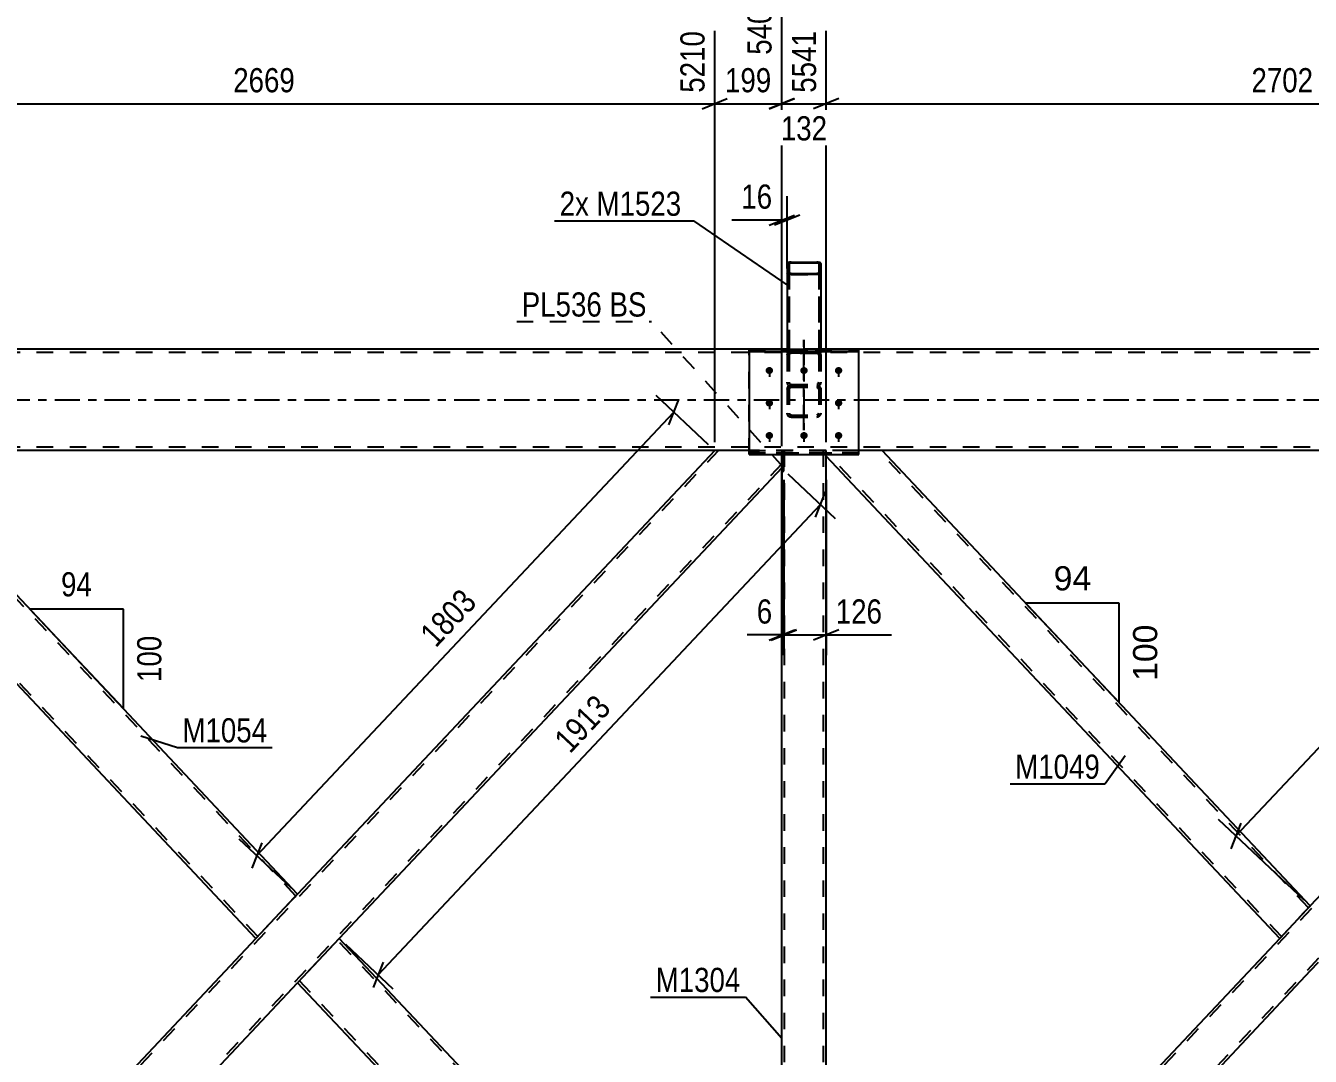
# Model space of a CAD drawing. Header units: millimetres. Extents: x -91 to 750, y -441 to 153.
# Drawn here: x 126.8 to 279, y -77.8 to 44.3 of the extents above; entities that cross this region are included whole.
import ezdxf

# ---------------------------------------------------------------- set-up
doc = ezdxf.new("R2010")
doc.units = ezdxf.units.MM
doc.linetypes.add('DXK_LINE_DOT2', pattern=[3.9198, 1.9599, -1.9599])
doc.linetypes.add('DXK_LINE_DOT3', pattern=[5.9187, 2.979, -0.9799, 0.9799, -0.9799])
doc.styles.add('Arial', font='ARIAL.TTF', dxfattribs={"height": 0.2})
doc.styles.add('Arial Narrow', font='ARIALN.TTF', dxfattribs={"height": 0.2})

# ---------------------------------------------------------------- blocks, each defined once
blk = doc.blocks.new('Part-761553909-5005 - 4989')
at = {"color": 7, "linetype": 'DXK_LINE_DOT2'}
for p, q in [((216.36, -8.46), (216.36, -6)), ((216.6, -6), (216.36, -6)), ((216.36, -6), (216.6, -6)), ((216.6, -8.46), (216.6, -6)), ((216.36, -8.46), (216.6, -8.46)), ((216.6, -8.46), (216.36, -8.46)), ((216.36, -8.46), (216.36, -8.46)), ((216.6, -8.46), (216.6, -8.46))]:
    blk.add_line(p, q, dxfattribs=at)
blk = doc.blocks.new('Part-761553909-5010 - 4989')
at = {"color": 7, "linetype": 'DXK_LINE_DOT2'}
for p, q in [((216.6, -6), (216.36, -6)), ((216.36, -6), (216.36, -6.48)), ((216.36, -6), (216.6, -6)), ((216.6, -6.48), (216.6, -6)), ((216.36, -8.46), (216.6, -8.46)), ((216.36, -8.46), (216.36, -8.46)), ((216.6, -8.46), (216.6, -8.46))]:
    blk.add_line(p, q, dxfattribs=at)
at = {"color": 2, "linetype": 'Continuous'}
for p, q in [((216.36, -8.46), (216.36, -6.48)), ((216.6, -8.46), (216.6, -6.48)), ((216.6, -8.46), (216.36, -8.46)), ((216.36, -8.46), (216.36, -8.46)), ((216.6, -8.46), (216.6, -8.46))]:
    blk.add_line(p, q, dxfattribs=at)
blk = doc.blocks.new('Part-761553909-5140 - 4989')
at = {"color": 7, "linetype": 'DXK_LINE_DOT3'}
blk.add_line((219, -3.58), (219, 7.12), dxfattribs=at)
at = {"color": 7, "linetype": 'DXK_LINE_DOT2'}
for p, q in [((217.04, 5.51), (217, 5.31)), ((217, 5.31), (217, -1.59)), ((217.04, 5.51), (217.04, 5.51)), ((217.24, 5.31), (217.26, 5.41)), ((217.24, 5.31), (217.24, -1.59)), ((217.26, 5.41), (217.31, 5.5)), ((217.48, 5.83), (217.3, 5.79)), ((217.31, 5.5), (217.39, 5.55)), ((217.39, 5.55), (217.48, 5.57)), ((217.48, 5.83), (220.52, 5.83)), ((217.48, 5.57), (220.52, 5.57)), ((220.7, 5.79), (220.52, 5.83)), ((220.52, 5.57), (220.61, 5.55)), ((220.61, 5.55), (220.69, 5.5)), ((220.69, 5.5), (220.74, 5.41)), ((220.74, 5.41), (220.76, 5.31)), ((220.76, 5.31), (220.76, -1.59)), ((221, 5.31), (220.96, 5.51)), ((220.96, 5.51), (220.96, 5.51)), ((221, 5.31), (221, -1.59)), ((217, 2.08), (217.04, 1.88)), ((217.04, 1.44), (217.14, 1.59)), ((217.14, 1.59), (217.3, 1.69)), ((217.26, 1.98), (217.24, 2.08)), ((217.31, 1.9), (217.26, 1.98)), ((217.3, 1.69), (217.48, 1.72)), ((217.3, 1.61), (217.48, 1.57)), ((217.39, 1.84), (217.31, 1.9)), ((217.48, 1.82), (217.39, 1.84)), ((217.48, 1.82), (220.52, 1.82)), ((217.48, 1.72), (220.52, 1.72)), ((217.48, 1.57), (220.52, 1.57)), ((220.61, 1.84), (220.52, 1.82)), ((220.52, 1.72), (220.7, 1.69)), ((220.52, 1.57), (220.7, 1.61)), ((220.69, 1.9), (220.61, 1.84)), ((220.74, 1.98), (220.69, 1.9)), ((220.7, 1.69), (220.86, 1.59)), ((220.76, 2.08), (220.74, 1.98)), ((220.86, 1.59), (220.96, 1.44)), ((220.96, 1.88), (221, 2.08)), ((217, 1.27), (217.04, 1.44)), ((217.26, 1.36), (217.24, 1.27)), ((217.31, 1.43), (217.26, 1.36)), ((217.39, 1.48), (217.31, 1.43)), ((217.48, 1.5), (217.39, 1.48)), ((217.48, 1.5), (220.52, 1.5)), ((220.61, 1.48), (220.52, 1.5)), ((220.69, 1.43), (220.61, 1.48)), ((220.74, 1.36), (220.69, 1.43)), ((220.76, 1.27), (220.74, 1.36)), ((220.96, 1.44), (221, 1.27)), ((217.04, -1.76), (217, -1.59)), ((217.14, -1.91), (217.04, -1.76)), ((217.3, -2), (217.14, -1.91)), ((217.24, -1.59), (217.26, -1.67)), ((217.26, -1.67), (217.31, -1.75)), ((217.48, -2.04), (217.3, -2)), ((217.31, -1.75), (217.39, -1.79)), ((217.39, -1.79), (217.48, -1.81)), ((217.48, -1.81), (220.52, -1.81)), ((217.48, -2.04), (220.52, -2.04)), ((220.52, -1.81), (220.61, -1.79)), ((220.7, -2), (220.52, -2.04)), ((220.61, -1.79), (220.69, -1.75)), ((220.69, -1.75), (220.74, -1.67)), ((220.86, -1.91), (220.7, -2)), ((220.74, -1.67), (220.76, -1.59)), ((220.96, -1.76), (220.86, -1.91)), ((221, -1.59), (220.96, -1.76))]:
    blk.add_line(p, q, dxfattribs=at)
for centre, start, end in [((217.5, 5.33), 114.32, 159.2417), ((220.5, 5.33), 20.7583, 65.68), ((217.5, 2.06), 200.7583, 245.68), ((220.5, 2.06), 294.32, 339.2417)]:
    blk.add_arc(centre, 0.496, start, end, dxfattribs=at)
blk = doc.blocks.new('Part-761553909-5186 - 4989')
at = {"color": 7, "linetype": 'DXK_LINE_DOT2'}
for p, q in [((330.17, -6), (221.64, -121.41)), ((336.36, -6), (329.73, -6)), ((336.36, -6.19), (227.83, -121.6)), ((279, -59.95), (275.38, -63.8)), ((282.62, -63.8), (279, -67.65)), ((228.27, -121.6), (221.64, -121.6))]:
    blk.add_line(p, q, dxfattribs=at)
at = {"color": 2, "linetype": 'Continuous'}
for p, q in [((329.73, -6), (279, -59.95)), ((336.36, -6.66), (336.36, -6)), ((336.36, -6.66), (282.62, -63.8)), ((275.38, -63.8), (221.64, -120.94)), ((279, -67.65), (228.27, -121.6)), ((221.64, -121.6), (221.64, -120.94))]:
    blk.add_line(p, q, dxfattribs=at)
blk = doc.blocks.new('Part-761553909-5291 - 4989')
at = {"color": 2, "linetype": 'Continuous'}
for p, q in [((163.94, -63.8), (159, -69.05)), ((216.36, -119.54), (163.94, -63.8)), ((208.42, -121.6), (159, -69.05)), ((216.36, -121.6), (208.48, -121.6))]:
    blk.add_line(p, q, dxfattribs=at)
at = {"color": 7, "linetype": 'DXK_LINE_DOT2'}
for p, q in [((216.36, -120), (163.72, -64.03)), ((159.22, -68.82), (159.24, -68.8)), ((208.86, -121.6), (159.22, -68.82)), ((216.36, -121.6), (216.36, -119.54)), ((216.36, -119.54), (216.36, -119.54)), ((208.48, -121.6), (208.42, -121.6)), ((216.36, -121.6), (216.36, -121.6)), ((216.36, -121.6), (216.36, -121.6)), ((216.36, -121.6), (216.36, -121.6))]:
    blk.add_line(p, q, dxfattribs=at)
blk = doc.blocks.new('Part-761553909-5191 - 4989')
at = {"color": 7, "linetype": 'DXK_LINE_DOT2'}
for p, q in [((228.27, -6), (221.64, -6)), ((221.64, -6.48), (221.64, -6)), ((278.78, -60.18), (227.83, -6)), ((275.6, -63.57), (221.64, -6.19)), ((278.97, -59.98), (278.56, -60.41)), ((275.6, -63.57), (275.61, -63.55))]:
    blk.add_line(p, q, dxfattribs=at)
at = {"color": 2, "linetype": 'Continuous'}
for p, q in [((279, -59.95), (228.27, -6)), ((221.64, -6.66), (221.64, -6.48)), ((275.38, -63.8), (221.64, -6.66)), ((278.56, -60.41), (275.38, -63.8)), ((279, -59.95), (278.56, -60.41))]:
    blk.add_line(p, q, dxfattribs=at)
blk = doc.blocks.new('Part-761553909-5176 - 4989')
at = {"color": 2, "linetype": 'Continuous'}
for p, q in [((101.64, -6), (109.52, -6)), ((159, -58.55), (109.59, -6)), ((154.06, -63.8), (101.64, -8.06)), ((158.56, -59.01), (154.06, -63.8)), ((158.56, -59.01), (158.87, -58.68)), ((159, -58.55), (158.87, -58.68))]:
    blk.add_line(p, q, dxfattribs=at)
at = {"color": 7, "linetype": 'DXK_LINE_DOT2'}
for p, q in [((101.64, -6), (101.64, -6)), ((101.64, -8.06), (101.64, -6)), ((101.64, -6), (101.64, -6)), ((101.64, -6), (101.64, -6)), ((101.64, -6), (101.64, -6)), ((109.59, -6), (108.71, -6)), ((158.78, -58.78), (109.15, -6)), ((154.28, -63.57), (101.64, -7.59)), ((101.64, -8.06), (101.64, -8.06)), ((101.64, -8.06), (101.64, -8.06)), ((158.73, -58.83), (158.56, -59.01)), ((158.87, -58.68), (158.78, -58.78)), ((154.28, -63.57), (154.3, -63.55))]:
    blk.add_line(p, q, dxfattribs=at)
blk = doc.blocks.new('Part-761553909-5098 - 4989')
at = {"color": 7, "linetype": 'DXK_LINE_DOT2'}
for p, q in [((212.5, -6.48), (212.5, 5.95)), ((212.5, 5.95), (225.5, 5.95)), ((212.5, 5.73), (225.5, 5.73)), ((225.5, -6.48), (225.5, 5.95)), ((225.5, -6.27), (212.5, -6.27)), ((225.5, -6.48), (212.5, -6.48))]:
    blk.add_line(p, q, dxfattribs=at)
blk = doc.blocks.new('Part-761553909-5101 - 4989')
at = {"color": 2, "linetype": 'Continuous'}
for p, q in [((225.5, 5.95), (212.5, 5.95)), ((212.5, 5.95), (212.5, -6.48)), ((212.5, 5.73), (225.5, 5.73)), ((225.5, -6.48), (225.5, 5.95)), ((212.5, -6.48), (225.5, -6.48))]:
    blk.add_line(p, q, dxfattribs=at)
at = {"color": 7, "linetype": 'DXK_LINE_DOT2'}
blk.add_line((212.5, -6.27), (225.5, -6.27), dxfattribs=at)
blk = doc.blocks.new('Part-761553909-5181 - 4989')
at = {"color": 7, "linetype": 'DXK_LINE_DOT2'}
for p, q in [((208.86, -6), (101.64, -120)), ((208.48, -6), (208.42, -6)), ((212.5, -6), (216.36, -6)), ((216.36, -6), (216.36, -8.06)), ((216.36, -7.59), (109.15, -121.6)), ((159, -58.55), (154.06, -63.8)), ((163.94, -63.8), (159, -69.05)), ((101.64, -121.6), (101.64, -119.54)), ((109.04, -121.6), (108.71, -121.6)), ((109.33, -121.6), (109.15, -121.6)), ((109.59, -121.6), (109.52, -121.6))]:
    blk.add_line(p, q, dxfattribs=at)
at = {"color": 2, "linetype": 'Continuous'}
for p, q in [((208.42, -6), (159, -58.55)), ((212.5, -6), (208.48, -6)), ((216.36, -8.06), (163.94, -63.8)), ((154.06, -63.8), (101.64, -119.54)), ((109.59, -121.6), (159, -69.05)), ((108.71, -121.6), (101.64, -121.6)), ((109.33, -121.6), (108.71, -121.6)), ((109.52, -121.6), (109.33, -121.6)), ((109.52, -121.6), (109.52, -121.6))]:
    blk.add_line(p, q, dxfattribs=at)
blk = doc.blocks.new('Part-761553909-5261 - 4989')
at = {"color": 7, "linetype": 'DXK_LINE_DOT2'}
for p, q in [((221.64, -6), (216.36, -6)), ((216.36, -8.46), (216.36, -6)), ((216.68, -121.6), (216.68, -6)), ((221.32, -121.6), (221.32, -6)), ((221.64, -6.66), (221.64, -6)), ((216.36, -121.6), (216.36, -119.14)), ((221.64, -121.6), (216.36, -121.6)), ((221.64, -121.6), (221.64, -120.94))]:
    blk.add_line(p, q, dxfattribs=at)
at = {"color": 2, "linetype": 'Continuous'}
for p, q in [((221.64, -120.94), (221.64, -6.66)), ((216.36, -119.14), (216.36, -8.46))]:
    blk.add_line(p, q, dxfattribs=at)
blk = doc.blocks.new('Part-761553909-5277 - 4989')
at = {"color": 7, "linetype": 'DXK_LINE_DOT3'}
blk.add_line((219, 7.12), (219, -3.58), dxfattribs=at)
at = {"color": 7, "linetype": 'DXK_LINE_DOT2'}
for p, q in [((217, 5.32), (217.04, 5.51)), ((217, 5.32), (217, -1.59)), ((217.26, 5.41), (217.24, 5.32)), ((217.24, 5.32), (217.24, -1.59)), ((217.31, 5.5), (217.26, 5.41)), ((217.3, 5.79), (217.48, 5.83)), ((217.39, 5.55), (217.31, 5.5)), ((217.48, 5.57), (217.39, 5.55)), ((217.48, 5.83), (220.52, 5.83)), ((217.48, 5.57), (220.52, 5.57)), ((220.52, 5.83), (220.7, 5.79)), ((220.61, 5.55), (220.52, 5.57)), ((220.69, 5.5), (220.61, 5.55)), ((220.74, 5.41), (220.69, 5.5)), ((220.76, 5.32), (220.74, 5.41)), ((220.76, 5.32), (220.76, -1.59)), ((220.96, 5.51), (221, 5.32)), ((221, 5.32), (221, -1.59)), ((217.04, 1.88), (217, 2.08)), ((217.14, 1.59), (217.04, 1.44)), ((217.3, 1.69), (217.14, 1.59)), ((217.24, 2.08), (217.26, 1.98)), ((217.26, 1.98), (217.31, 1.9)), ((217.48, 1.72), (217.3, 1.69)), ((217.48, 1.57), (217.3, 1.61)), ((217.31, 1.9), (217.39, 1.84)), ((217.39, 1.84), (217.48, 1.82)), ((217.48, 1.82), (220.52, 1.82)), ((217.48, 1.72), (220.52, 1.72)), ((217.48, 1.57), (220.52, 1.57)), ((220.52, 1.82), (220.61, 1.84)), ((220.7, 1.69), (220.52, 1.72)), ((220.7, 1.61), (220.52, 1.57)), ((220.61, 1.84), (220.69, 1.9)), ((220.69, 1.9), (220.74, 1.98)), ((220.86, 1.59), (220.7, 1.69)), ((220.74, 1.98), (220.76, 2.08)), ((220.96, 1.44), (220.86, 1.59)), ((221, 2.08), (220.96, 1.88)), ((217.04, 1.44), (217, 1.27)), ((217.24, 1.27), (217.26, 1.36)), ((217.26, 1.36), (217.31, 1.43)), ((217.31, 1.43), (217.39, 1.48)), ((217.39, 1.48), (217.48, 1.5)), ((217.48, 1.5), (220.52, 1.5)), ((220.52, 1.5), (220.61, 1.48)), ((220.61, 1.48), (220.69, 1.43)), ((220.69, 1.43), (220.74, 1.36)), ((220.74, 1.36), (220.76, 1.27)), ((221, 1.27), (220.96, 1.44)), ((217, -1.59), (217.04, -1.76)), ((217.04, -1.76), (217.14, -1.9)), ((217.14, -1.9), (217.3, -2)), ((217.26, -1.67), (217.24, -1.59)), ((217.31, -1.75), (217.26, -1.67)), ((217.3, -2), (217.48, -2.04)), ((217.39, -1.79), (217.31, -1.75)), ((217.48, -1.81), (217.39, -1.79)), ((217.48, -1.81), (220.52, -1.81)), ((217.48, -2.04), (220.52, -2.04)), ((220.61, -1.79), (220.52, -1.81)), ((220.52, -2.04), (220.7, -2)), ((220.69, -1.75), (220.61, -1.79)), ((220.74, -1.67), (220.69, -1.75)), ((220.7, -2), (220.86, -1.9)), ((220.76, -1.59), (220.74, -1.67)), ((220.86, -1.9), (220.96, -1.76)), ((220.96, -1.76), (221, -1.59))]:
    blk.add_line(p, q, dxfattribs=at)
for centre, start, end in [((217.5, 5.33), 114.32, 159.2417), ((220.5, 5.33), 20.7583, 65.68), ((217.5, 2.06), 200.7583, 245.68), ((220.5, 2.06), 294.32, 339.2417)]:
    blk.add_arc(centre, 0.496, start, end, dxfattribs=at)
blk = doc.blocks.new('Bolt-761553909-5422 - 4989')
at = {"color": 1, "linetype": 'DXK_LINE_DOT2'}
for p, q in [((214.9, 3.87), (214.9, 2.74)), ((219, 3.87), (219, 2.74)), ((223.1, 3.87), (223.1, 2.74)), ((214.9, 0.02), (214.9, -1.12)), ((223.1, 0.02), (223.1, -1.12)), ((214.9, -3.83), (214.9, -4.97)), ((219, -3.83), (219, -4.97)), ((223.1, -3.83), (223.1, -4.97))]:
    blk.add_line(p, q, dxfattribs=at)
blk = doc.blocks.new('Part-761553909-5339 - 4989')
at = {"color": 2, "linetype": 'Continuous'}
for p, q in [((217, 6), (0, 6)), ((457, 6), (221, 6)), ((208.48, -6), (109.52, -6)), ((452.5, -6), (225.5, -6))]:
    blk.add_line(p, q, dxfattribs=at)
at = {"color": 7, "linetype": 'DXK_LINE_DOT2'}
for p, q in [((718, 5.6), (0, 5.6)), ((221, 6), (217, 6)), ((718, -5.6), (0, -5.6)), ((225.5, -6), (208.48, -6))]:
    blk.add_line(p, q, dxfattribs=at)
at = {"color": 7, "linetype": 'DXK_LINE_DOT3'}
blk.add_line((0, 0), (718, 0), dxfattribs=at)
blk = doc.blocks.new('Part-761553909-5476 - 4989')
at = {"color": 2, "linetype": 'Continuous'}
for p, q in [((217.04, 16.23), (217, 16.16)), ((217, 16.16), (217, 5.95)), ((217.14, 16.28), (217.04, 16.23)), ((217.3, 16.32), (217.14, 16.28)), ((217.24, 16.16), (217.26, 16.19)), ((217.24, 16.16), (217.24, 15.05)), ((217.26, 16.19), (217.31, 16.22)), ((217.48, 16.33), (217.3, 16.32)), ((217.31, 16.22), (217.39, 16.24)), ((217.39, 16.24), (217.48, 16.25)), ((217.48, 16.33), (220.52, 16.33)), ((217.48, 16.25), (220.52, 16.25)), ((220.7, 16.32), (220.52, 16.33)), ((220.52, 16.25), (220.61, 16.24)), ((220.61, 16.24), (220.69, 16.22)), ((220.69, 16.22), (220.74, 16.19)), ((220.86, 16.28), (220.7, 16.32)), ((220.74, 16.19), (220.76, 16.16)), ((220.76, 16.16), (220.76, 15.05)), ((220.96, 16.23), (220.86, 16.28)), ((221, 16.16), (220.96, 16.23)), ((221, 16.16), (221, 5.95)), ((217, 15.05), (217.04, 14.99)), ((217.04, 14.99), (217.14, 14.93)), ((217.14, 14.93), (217.3, 14.89)), ((217.26, 15.02), (217.24, 15.05)), ((217.31, 14.99), (217.26, 15.02)), ((217.3, 14.89), (217.48, 14.88)), ((217.39, 14.97), (217.31, 14.99)), ((217.48, 14.97), (217.39, 14.97)), ((217.48, 14.97), (220.52, 14.97)), ((217.48, 14.88), (220.52, 14.88)), ((220.61, 14.97), (220.52, 14.97)), ((220.52, 14.88), (220.7, 14.89)), ((220.69, 14.99), (220.61, 14.97)), ((220.74, 15.02), (220.69, 14.99)), ((220.7, 14.89), (220.86, 14.93)), ((220.76, 15.05), (220.74, 15.02)), ((220.86, 14.93), (220.96, 14.99)), ((220.96, 14.99), (221, 15.05))]:
    blk.add_line(p, q, dxfattribs=at)
at = {"color": 7, "linetype": 'DXK_LINE_DOT2'}
for p, q in [((217.24, 15.05), (217.24, 5.69)), ((220.76, 15.05), (220.76, 5.69)), ((221, 6), (217, 6)), ((217, 5.95), (217, 5.69)), ((217, 5.83), (217.24, 5.83)), ((217.04, 5.62), (217, 5.69)), ((217.14, 5.56), (217.04, 5.62)), ((217.3, 5.53), (217.14, 5.56)), ((217.24, 5.69), (217.26, 5.65)), ((217.26, 5.65), (217.31, 5.63)), ((217.48, 5.51), (217.3, 5.53)), ((217.31, 5.63), (217.39, 5.61)), ((217.39, 5.61), (217.48, 5.6)), ((217.48, 5.6), (220.52, 5.6)), ((220.52, 5.51), (217.48, 5.51)), ((220.52, 5.6), (220.61, 5.61)), ((220.7, 5.53), (220.52, 5.51)), ((220.61, 5.61), (220.69, 5.63)), ((220.69, 5.63), (220.74, 5.65)), ((220.86, 5.56), (220.7, 5.53)), ((220.74, 5.65), (220.76, 5.69)), ((220.76, 5.83), (221, 5.83)), ((220.96, 5.62), (220.86, 5.56)), ((221, 5.69), (220.96, 5.62)), ((221, 5.95), (221, 5.69))]:
    blk.add_line(p, q, dxfattribs=at)
blk = doc.blocks.new('Bolt-761553909-5421 - 4989')
at = {"linetype": 'Continuous'}
for points in [[(214.9, 3.89), (214.99, 3.88), (215.08, 3.85), (215.16, 3.81), (215.23, 3.75), (215.28, 3.68), (215.32, 3.6), (215.34, 3.52), (215.34, 3.43), (215.32, 3.35), (215.28, 3.27), (215.23, 3.2), (215.16, 3.14), (215.08, 3.1), (214.99, 3.07), (214.9, 3.06), (214.81, 3.07), (214.72, 3.1), (214.64, 3.14), (214.57, 3.2), (214.52, 3.27), (214.48, 3.35), (214.46, 3.43), (214.46, 3.52), (214.48, 3.6), (214.52, 3.68), (214.57, 3.75), (214.64, 3.81), (214.72, 3.85), (214.81, 3.88)], [(219, 3.89), (219.09, 3.88), (219.18, 3.85), (219.26, 3.81), (219.33, 3.75), (219.38, 3.68), (219.42, 3.6), (219.44, 3.52), (219.44, 3.43), (219.42, 3.35), (219.38, 3.27), (219.33, 3.2), (219.26, 3.14), (219.18, 3.1), (219.09, 3.07), (219, 3.06), (218.91, 3.07), (218.82, 3.1), (218.74, 3.14), (218.67, 3.2), (218.62, 3.27), (218.58, 3.35), (218.56, 3.43), (218.56, 3.52), (218.58, 3.6), (218.62, 3.68), (218.67, 3.75), (218.74, 3.81), (218.82, 3.85), (218.91, 3.88)], [(223.1, 3.89), (223.19, 3.88), (223.28, 3.85), (223.36, 3.81), (223.43, 3.75), (223.48, 3.68), (223.52, 3.6), (223.54, 3.52), (223.54, 3.43), (223.52, 3.35), (223.48, 3.27), (223.43, 3.2), (223.36, 3.14), (223.28, 3.1), (223.19, 3.07), (223.1, 3.06), (223.01, 3.07), (222.92, 3.1), (222.84, 3.14), (222.77, 3.2), (222.72, 3.27), (222.68, 3.35), (222.66, 3.43), (222.66, 3.52), (222.68, 3.6), (222.72, 3.68), (222.77, 3.75), (222.84, 3.81), (222.92, 3.85), (223.01, 3.88)], [(214.9, 0.04), (214.99, 0.03), (215.08, 0), (215.16, -0.04), (215.23, -0.1), (215.28, -0.17), (215.32, -0.25), (215.34, -0.33), (215.34, -0.42), (215.32, -0.5), (215.28, -0.58), (215.23, -0.65), (215.16, -0.71), (215.08, -0.75), (214.99, -0.78), (214.9, -0.79), (214.81, -0.78), (214.72, -0.75), (214.64, -0.71), (214.57, -0.65), (214.52, -0.58), (214.48, -0.5), (214.46, -0.42), (214.46, -0.33), (214.48, -0.25), (214.52, -0.17), (214.57, -0.1), (214.64, -0.04), (214.72, 0), (214.81, 0.03)], [(223.1, 0.04), (223.19, 0.03), (223.28, 0), (223.36, -0.04), (223.43, -0.1), (223.48, -0.17), (223.52, -0.25), (223.54, -0.33), (223.54, -0.42), (223.52, -0.5), (223.48, -0.58), (223.43, -0.65), (223.36, -0.71), (223.28, -0.75), (223.19, -0.78), (223.1, -0.79), (223.01, -0.78), (222.92, -0.75), (222.84, -0.71), (222.77, -0.65), (222.72, -0.58), (222.68, -0.5), (222.66, -0.42), (222.66, -0.33), (222.68, -0.25), (222.72, -0.17), (222.77, -0.1), (222.84, -0.04), (222.92, 0), (223.01, 0.03)], [(214.9, -3.82), (214.99, -3.82), (215.08, -3.85), (215.16, -3.89), (215.23, -3.95), (215.28, -4.02), (215.32, -4.1), (215.34, -4.19), (215.34, -4.27), (215.32, -4.36), (215.28, -4.44), (215.23, -4.51), (215.16, -4.56), (215.08, -4.61), (214.99, -4.63), (214.9, -4.64), (214.81, -4.63), (214.72, -4.61), (214.64, -4.56), (214.57, -4.51), (214.52, -4.44), (214.48, -4.36), (214.46, -4.27), (214.46, -4.19), (214.48, -4.1), (214.52, -4.02), (214.57, -3.95), (214.64, -3.89), (214.72, -3.85), (214.81, -3.82)], [(219, -3.82), (219.09, -3.82), (219.18, -3.85), (219.26, -3.89), (219.33, -3.95), (219.38, -4.02), (219.42, -4.1), (219.44, -4.19), (219.44, -4.27), (219.42, -4.36), (219.38, -4.44), (219.33, -4.51), (219.26, -4.56), (219.18, -4.61), (219.09, -4.63), (219, -4.64), (218.91, -4.63), (218.82, -4.61), (218.74, -4.56), (218.67, -4.51), (218.62, -4.44), (218.58, -4.36), (218.56, -4.27), (218.56, -4.19), (218.58, -4.1), (218.62, -4.02), (218.67, -3.95), (218.74, -3.89), (218.82, -3.85), (218.91, -3.82)], [(223.1, -3.82), (223.19, -3.82), (223.28, -3.85), (223.36, -3.89), (223.43, -3.95), (223.48, -4.02), (223.52, -4.1), (223.54, -4.19), (223.54, -4.27), (223.52, -4.36), (223.48, -4.44), (223.43, -4.51), (223.36, -4.56), (223.28, -4.61), (223.19, -4.63), (223.1, -4.64), (223.01, -4.63), (222.92, -4.61), (222.84, -4.56), (222.77, -4.51), (222.72, -4.44), (222.68, -4.36), (222.66, -4.27), (222.66, -4.19), (222.68, -4.1), (222.72, -4.02), (222.77, -3.95), (222.84, -3.89), (222.92, -3.85), (223.01, -3.82)]]:
    blk.add_hatch(color=1, dxfattribs=at).paths.add_polyline_path(points)
at = {"color": 1, "linetype": 'Continuous'}
for p, q in [((214.9, 3.87), (214.9, 2.74)), ((219, 3.87), (219, 2.74)), ((223.1, 3.87), (223.1, 2.74)), ((214.9, 0.02), (214.9, -1.12)), ((223.1, 0.02), (223.1, -1.12)), ((214.9, -3.83), (214.9, -4.97)), ((219, -3.83), (219, -4.97)), ((223.1, -3.83), (223.1, -4.97))]:
    blk.add_line(p, q, dxfattribs=at)
blk = doc.blocks.new('Part-761553909-5471 - 4989')
at = {"color": 7, "linetype": 'DXK_LINE_DOT2'}
for p, q in [((217, 16.15), (217.03, 16.21)), ((217.03, 16.21), (217.14, 16.27)), ((217.14, 16.27), (217.29, 16.31)), ((217.26, 16.18), (217.24, 16.15)), ((217.24, 16.15), (217.24, 5.69)), ((217.31, 16.21), (217.26, 16.18)), ((217.29, 16.31), (217.48, 16.32)), ((217.39, 16.23), (217.31, 16.21)), ((217.48, 16.23), (217.39, 16.23)), ((217.48, 16.32), (220.52, 16.32)), ((217.48, 16.23), (220.52, 16.23)), ((220.52, 16.32), (220.7, 16.31)), ((220.61, 16.23), (220.52, 16.23)), ((220.69, 16.21), (220.61, 16.23)), ((220.74, 16.18), (220.69, 16.21)), ((220.7, 16.31), (220.86, 16.27)), ((220.76, 16.15), (220.74, 16.18)), ((220.76, 16.15), (220.76, 5.69)), ((220.86, 16.27), (220.96, 16.21)), ((220.96, 16.21), (221, 16.15)), ((221, 16.15), (221, 5.69)), ((217.03, 14.97), (217, 15.04)), ((217.14, 14.92), (217.03, 14.97)), ((217.29, 14.88), (217.14, 14.92)), ((217.24, 15.04), (217.26, 15.01)), ((217.26, 15.01), (217.31, 14.98)), ((217.48, 14.86), (217.29, 14.88)), ((217.31, 14.98), (217.39, 14.96)), ((217.39, 14.96), (217.48, 14.95)), ((217.48, 14.95), (220.52, 14.95)), ((217.48, 14.86), (220.52, 14.86)), ((220.52, 14.95), (220.61, 14.96)), ((220.7, 14.88), (220.52, 14.86)), ((220.61, 14.96), (220.69, 14.98)), ((220.69, 14.98), (220.74, 15.01)), ((220.86, 14.92), (220.7, 14.88)), ((220.74, 15.01), (220.76, 15.04)), ((220.96, 14.97), (220.86, 14.92)), ((221, 15.04), (220.96, 14.97)), ((221, 6), (217, 6)), ((217, 6), (217, 5.69)), ((217, 5.83), (217.24, 5.83)), ((217, 5.69), (217.03, 5.62)), ((217.03, 5.62), (217.14, 5.57)), ((217.14, 5.57), (217.29, 5.53)), ((217.26, 5.66), (217.24, 5.69)), ((217.31, 5.63), (217.26, 5.66)), ((217.29, 5.53), (217.48, 5.52)), ((217.39, 5.61), (217.31, 5.63)), ((217.48, 5.6), (217.39, 5.61)), ((217.48, 5.6), (220.52, 5.6)), ((220.52, 5.52), (217.48, 5.52)), ((220.61, 5.61), (220.52, 5.6)), ((220.52, 5.52), (220.7, 5.53)), ((220.69, 5.63), (220.61, 5.61)), ((220.74, 5.66), (220.69, 5.63)), ((220.7, 5.53), (220.86, 5.57)), ((220.76, 5.69), (220.74, 5.66)), ((220.76, 5.83), (221, 5.83)), ((220.86, 5.57), (220.96, 5.62)), ((220.96, 5.62), (221, 5.69))]:
    blk.add_line(p, q, dxfattribs=at)
at = {"color": 2, "linetype": 'Continuous'}
for q in [(217, 6), (217, 16.15)]:
    blk.add_line((217, 16.15), q, dxfattribs=at)
blk = doc.blocks.new('AngleDimension-761553909-5972 - 4989')
at = {"color": 7, "linetype": 'Continuous'}
for p, q in [((137.61, -35.8), (127.25, -24.78)), ((138.35, -24.78), (127.25, -24.78)), ((138.35, -36.58), (127.25, -24.78)), ((138.35, -36.58), (138.35, -24.78))]:
    blk.add_line(p, q, dxfattribs=at)
at = {"color": 0}
for points in [[(135.22, -23.88), (135.22, -19.68), (130.37, -19.68), (130.37, -23.88)], [(143.45, -27.34), (139.25, -27.34), (139.25, -34.02), (143.45, -34.02)]]:
    blk.add_wipeout(points, dxfattribs=at)
at = {"color": 3, "style": 'Arial Narrow'}
blk.add_text('94', height=2.863, dxfattribs=at).set_placement((130.97, -23.28))
blk.add_text('100', height=2.863, rotation=90.0002, dxfattribs=at).set_placement((142.85, -33.42))
blk = doc.blocks.new('StraightDimension-761553909-11842 - 4989')
at = {"color": 7, "linetype": 'Continuous'}
for p, q in [((221.64, -5), (221.64, 43.71)), ((329.73, -5), (329.73, 43.71)), ((223.14, 35.69), (220.14, 34.49)), ((221.64, 35.09), (329.73, 35.09)), ((328.23, 34.49), (331.23, 35.69))]:
    blk.add_line(p, q, dxfattribs=at)
at = {"color": 0, "linetype": 'Continuous'}
blk.add_wipeout([(329.13, 44.31), (324.93, 44.31), (324.93, 35.79), (329.13, 35.79)], dxfattribs=at)
at = {"color": 0}
blk.add_wipeout([(279.94, 35.84), (279.94, 40.04), (271.43, 40.04), (271.43, 35.84)], dxfattribs=at)
at = {"color": 3, "linetype": 'Continuous', "style": 'Arial Narrow'}
blk.add_text('8243', height=2.863, rotation=90.0002, dxfattribs=at).set_placement((328.53, 36.39))
at = {"color": 3, "style": 'Arial Narrow'}
blk.add_text('2702', height=2.863, dxfattribs=at).set_placement((272.03, 36.44))
blk = doc.blocks.new('StraightDimension-761553909-6193 - 4989')
at = {"color": 7, "linetype": 'Continuous'}
for p, q in [((207.69, -5.31), (201.49, 0.51)), ((202.98, -2.95), (204.16, 0.06)), ((154.15, -53.99), (203.57, -1.44)), ((158.27, -57.86), (152.08, -52.03)), ((154.74, -52.48), (153.56, -55.49))]:
    blk.add_line(p, q, dxfattribs=at)
at = {"color": 0}
blk.add_wipeout([(181.23, -24.1), (178.17, -21.22), (172.34, -27.42), (175.4, -30.3)], dxfattribs=at)
at = {"color": 3, "style": 'Arial Narrow'}
blk.add_text('1803', height=2.863, rotation=46.7591, dxfattribs=at).set_placement((175.37, -29.45))
blk = doc.blocks.new('AngleDimension-761553909-11128 - 4989')
at = {"color": 7, "linetype": 'Continuous'}
for p, q in [((253.69, -33.03), (245.26, -24.07)), ((256.36, -24.07), (245.26, -24.07)), ((256.36, -35.87), (245.26, -24.07)), ((256.36, -35.87), (256.36, -24.07))]:
    blk.add_line(p, q, dxfattribs=at)
at = {"color": 0}
for points in [[(253.63, -23.17), (253.63, -18.97), (247.99, -18.97), (247.99, -23.17)], [(261.46, -26.03), (257.26, -26.03), (257.26, -33.9), (261.46, -33.9)]]:
    blk.add_wipeout(points, dxfattribs=at)
at = {"color": 3, "style": 'Arial'}
blk.add_text('94', height=2.865, dxfattribs=at).set_placement((248.59, -22.57))
blk.add_text('100', height=2.865, rotation=90.0002, dxfattribs=at).set_placement((260.86, -33.3))
blk = doc.blocks.new('StraightDimension-761553909-11844 - 4989')
at = {"color": 7, "linetype": 'Continuous'}
for p, q in [((216.36, -5), (216.36, 48.21)), ((208.42, -5), (208.42, 43.71)), ((206.92, 34.49), (209.92, 35.69)), ((208.42, 35.09), (216.36, 35.09)), ((217.86, 35.69), (214.86, 34.49))]:
    blk.add_line(p, q, dxfattribs=at)
at = {"color": 0}
blk.add_wipeout([(215.73, 35.84), (215.73, 40.04), (209.05, 40.04), (209.05, 35.84)], dxfattribs=at)
at = {"color": 3, "style": 'Arial Narrow'}
blk.add_text('199', height=2.863, dxfattribs=at).set_placement((209.65, 36.44))
at = {"color": 0, "linetype": 'Continuous'}
blk.add_wipeout([(215.76, 48.81), (211.56, 48.81), (211.56, 40.29), (215.76, 40.29)], dxfattribs=at)
at = {"color": 3, "linetype": 'Continuous', "style": 'Arial Narrow'}
blk.add_text('5409', height=2.863, rotation=90.0002, dxfattribs=at).set_placement((215.16, 40.89))
blk = doc.blocks.new('StraightDimension-761553909-5519 - 4989')
at = {"color": 7, "linetype": 'Continuous'}
for p, q in [((329.01, -5.31), (318.85, 4.24)), ((320.34, 0.78), (321.52, 3.79)), ((270.19, -51.66), (320.93, 2.28)), ((278.27, -59.26), (268.12, -49.71)), ((270.78, -50.16), (269.6, -53.17))]:
    blk.add_line(p, q, dxfattribs=at)
at = {"color": 0}
blk.add_wipeout([(297.93, -21.08), (294.87, -18.2), (289.04, -24.4), (292.1, -27.28)], dxfattribs=at)
at = {"color": 3, "style": 'Arial Narrow'}
blk.add_text('1851', height=2.863, rotation=46.7591, dxfattribs=at).set_placement((292.07, -26.43))
blk = doc.blocks.new('StraightDimension-761553909-6002 - 4989')
at = {"color": 7, "linetype": 'Continuous'}
for p, q in [((216.36, -5.48), (216.36, 24.15)), ((217, 15.55), (217, 24.15)), ((214.86, 20.7), (217.86, 21.9)), ((218.5, 21.9), (215.5, 20.7)), ((216.36, 21.3), (217, 21.3))]:
    blk.add_line(p, q, dxfattribs=at)
at = {"color": 0}
blk.add_wipeout([(215.84, 22.05), (215.84, 26.25), (210.98, 26.25), (210.98, 22.05)], dxfattribs=at)
at = {"color": 7, "linetype": 'Continuous'}
blk.add_line((216.36, 21.3), (210.45, 21.3), dxfattribs=at)
blk.add_line((216.36, 21.3), (210.45, 21.3), dxfattribs=at)
at = {"color": 3, "style": 'Arial Narrow'}
blk.add_text('16', height=2.863, dxfattribs=at).set_placement((211.58, 22.65))
blk = doc.blocks.new('StraightDimension-761553909-6214 - 4989')
at = {"color": 7, "linetype": 'Continuous'}
for p, q in [((217.09, -8.75), (222.71, -14.04)), ((220.37, -13.89), (221.55, -10.89)), ((168.55, -68.13), (220.96, -12.39)), ((164.67, -64.49), (170.29, -69.77)), ((169.14, -66.63), (167.96, -69.63))]:
    blk.add_line(p, q, dxfattribs=at)
at = {"color": 0}
blk.add_wipeout([(197.12, -36.65), (194.06, -33.77), (188.23, -39.97), (191.29, -42.85)], dxfattribs=at)
at = {"color": 3, "style": 'Arial Narrow'}
blk.add_text('1913', height=2.863, rotation=46.7591, dxfattribs=at).set_placement((191.27, -42))
blk = doc.blocks.new('StraightDimension-761553909-11104 - 4989')
at = {"color": 7, "linetype": 'Continuous'}
for p, q in [((216.6, -9.46), (216.6, -30.25)), ((221.64, -9.46), (221.64, -30.25)), ((215.1, -28.45), (218.1, -27.25)), ((223.14, -27.25), (220.14, -28.45)), ((216.6, -27.85), (221.64, -27.85))]:
    blk.add_line(p, q, dxfattribs=at)
at = {"color": 0}
blk.add_wipeout([(228.85, -27.1), (228.85, -22.9), (222.17, -22.9), (222.17, -27.1)], dxfattribs=at)
at = {"color": 7, "linetype": 'Continuous'}
blk.add_line((221.64, -27.85), (229.37, -27.85), dxfattribs=at)
blk.add_line((221.64, -27.85), (229.37, -27.85), dxfattribs=at)
at = {"color": 3, "style": 'Arial Narrow'}
blk.add_text('126', height=2.863, dxfattribs=at).set_placement((222.77, -26.5))
blk = doc.blocks.new('StraightDimension-761553909-11105 - 4989')
at = {"color": 7, "linetype": 'Continuous'}
for p, q in [((216.36, -7), (216.36, -30.25)), ((216.6, -9.46), (216.6, -30.25)), ((214.86, -28.45), (217.86, -27.25)), ((218.1, -27.25), (215.1, -28.45)), ((216.36, -27.85), (216.6, -27.85))]:
    blk.add_line(p, q, dxfattribs=at)
at = {"color": 0}
blk.add_wipeout([(215.84, -27.1), (215.84, -22.9), (212.81, -22.9), (212.81, -27.1)], dxfattribs=at)
at = {"color": 7, "linetype": 'Continuous'}
blk.add_line((216.36, -27.85), (212.28, -27.85), dxfattribs=at)
blk.add_line((216.36, -27.85), (212.28, -27.85), dxfattribs=at)
at = {"color": 3, "style": 'Arial Narrow'}
blk.add_text('6', height=2.86, dxfattribs=at).set_placement((213.41, -26.5))
blk = doc.blocks.new('StraightDimension-761553909-11843 - 4989')
at = {"color": 7, "linetype": 'Continuous'}
for p, q in [((216.36, -5), (216.36, 48.21)), ((221.64, -5), (221.64, 43.71)), ((214.86, 34.49), (217.86, 35.69)), ((216.36, 35.09), (221.64, 35.09)), ((223.14, 35.69), (220.14, 34.49))]:
    blk.add_line(p, q, dxfattribs=at)
at = {"color": 0, "linetype": 'Continuous'}
blk.add_wipeout([(221.04, 44.31), (216.84, 44.31), (216.84, 35.79), (221.04, 35.79)], dxfattribs=at)
at = {"color": 0}
blk.add_wipeout([(222.34, 30.14), (222.34, 34.34), (215.66, 34.34), (215.66, 30.14)], dxfattribs=at)
at = {"color": 3, "linetype": 'Continuous', "style": 'Arial Narrow'}
blk.add_text('5541', height=2.863, rotation=90.0002, dxfattribs=at).set_placement((220.44, 36.39))
at = {"color": 3, "style": 'Arial Narrow'}
blk.add_text('132', height=2.863, dxfattribs=at).set_placement((216.26, 30.74))
blk = doc.blocks.new('StraightDimension-761553909-11845 - 4989')
at = {"color": 7, "linetype": 'Continuous'}
for p, q in [((101.64, -5), (101.64, 43.71)), ((208.42, -5), (208.42, 43.71)), ((103.14, 35.69), (100.14, 34.49)), ((101.64, 35.09), (208.42, 35.09)), ((206.92, 34.49), (209.92, 35.69))]:
    blk.add_line(p, q, dxfattribs=at)
at = {"color": 0, "linetype": 'Continuous'}
blk.add_wipeout([(207.82, 44.31), (203.62, 44.31), (203.62, 35.79), (207.82, 35.79)], dxfattribs=at)
at = {"color": 0}
blk.add_wipeout([(159.29, 35.84), (159.29, 40.04), (150.77, 40.04), (150.77, 35.84)], dxfattribs=at)
at = {"color": 3, "linetype": 'Continuous', "style": 'Arial Narrow'}
blk.add_text('5210', height=2.863, rotation=90.0002, dxfattribs=at).set_placement((207.22, 36.39))
at = {"color": 3, "style": 'Arial Narrow'}
blk.add_text('2669', height=2.863, dxfattribs=at).set_placement((151.37, 36.44))
blk = doc.blocks.new('Mark-761553909-5187 - 4989')
at = {"color": 0}
blk.add_wipeout([(254.09, -44.89), (254.09, -41.89), (244.03, -41.89), (244.03, -44.89)], dxfattribs=at)
blk.add_wipeout([(254.09, -44.89), (254.09, -41.89), (244.03, -41.89), (244.03, -44.89)], dxfattribs=at)
at = {"color": 30, "linetype": 'Continuous'}
for p in [(257.06, -42.16), (243.43, -45.49)]:
    blk.add_line(p, (254.69, -45.49), dxfattribs=at)
at = {"color": 3, "style": 'Arial Narrow'}
blk.add_text('M1049', height=2.863, dxfattribs=at).set_placement((244.03, -44.89))
blk = doc.blocks.new('Mark-761553909-5172 - 4989')
at = {"color": 0}
blk.add_wipeout([(155.4, -40.58), (155.4, -37.58), (145.35, -37.58), (145.35, -40.58)], dxfattribs=at)
blk.add_wipeout([(155.4, -40.58), (155.4, -37.58), (145.35, -37.58), (145.35, -40.58)], dxfattribs=at)
at = {"color": 30, "linetype": 'Continuous'}
for p, q in [((140.44, -39.81), (144.75, -41.18)), ((144.75, -41.18), (156, -41.18))]:
    blk.add_line(p, q, dxfattribs=at)
at = {"color": 3, "style": 'Arial Narrow'}
blk.add_text('M1054', height=2.863, dxfattribs=at).set_placement((145.35, -40.58))
blk = doc.blocks.new('Mark-761553909-5257 - 4989')
at = {"color": 0}
blk.add_wipeout([(211.48, -70.15), (211.48, -67.15), (201.43, -67.15), (201.43, -70.15)], dxfattribs=at)
blk.add_wipeout([(211.48, -70.15), (211.48, -67.15), (201.43, -67.15), (201.43, -70.15)], dxfattribs=at)
at = {"color": 30, "linetype": 'Continuous'}
for p in [(200.83, -70.75), (216.36, -75.66)]:
    blk.add_line(p, (212.08, -70.75), dxfattribs=at)
at = {"color": 3, "style": 'Arial Narrow'}
blk.add_text('M1304', height=2.863, dxfattribs=at).set_placement((201.43, -70.15))
blk = doc.blocks.new('MarkSet-761553909-6568 - 4989')
at = {"color": 30, "linetype": 'Continuous'}
blk.add_line((217, 13.62), (205.97, 21.21), dxfattribs=at)
at = {"color": 0}
for points in [[(193.52, 21.81), (193.52, 24.81), (190.05, 24.81), (190.05, 21.81)], [(204.47, 21.81), (204.47, 24.81), (194.42, 24.81), (194.42, 21.81)]]:
    blk.add_wipeout(points, dxfattribs=at)
for points in [[(193.52, 21.81), (193.52, 24.81), (190.05, 24.81), (190.05, 21.81)], [(204.47, 21.81), (204.47, 24.81), (194.42, 24.81), (194.42, 21.81)]]:
    blk.add_wipeout(points, dxfattribs=at)
at = {"color": 30, "linetype": 'Continuous'}
blk.add_line((189.45, 21.21), (205.97, 21.21), dxfattribs=at)
at = {"color": 3, "style": 'Arial Narrow'}
for s, p in [('2x', (190.05, 21.81)), ('M1523', (194.42, 21.81))]:
    blk.add_text(s, height=2.863, dxfattribs=at).set_placement(p)
blk = doc.blocks.new('MarkSet-761553909-6608 - 4989')
at = {"color": 0}
for points in [[(195.06, 9.87), (195.06, 12.87), (185.56, 12.87), (185.56, 9.87)], [(200.34, 9.87), (200.34, 12.87), (195.96, 12.87), (195.96, 9.87)]]:
    blk.add_wipeout(points, dxfattribs=at)
for points in [[(195.06, 9.87), (195.06, 12.87), (185.56, 12.87), (185.56, 9.87)], [(200.34, 9.87), (200.34, 12.87), (195.96, 12.87), (195.96, 9.87)]]:
    blk.add_wipeout(points, dxfattribs=at)
at = {"color": 30, "linetype": 'DXK_LINE_DOT2'}
for p in [(184.96, 9.27), (216.54, -7.96)]:
    blk.add_line(p, (200.94, 9.27), dxfattribs=at)
at = {"color": 3, "style": 'Arial Narrow'}
for s, p in [('PL536', (185.56, 9.87)), ('BS', (195.96, 9.87))]:
    blk.add_text(s, height=2.863, dxfattribs=at).set_placement(p)

msp = doc.modelspace()

# ---------------------------------------------------------------- block references
for name in ['Part-761553909-5476 - 4989', 'Part-761553909-5471 - 4989', 'Part-761553909-5339 - 4989', 'Part-761553909-5140 - 4989', 'Part-761553909-5277 - 4989', 'Part-761553909-5098 - 4989', 'Part-761553909-5101 - 4989', 'Bolt-761553909-5421 - 4989', 'Bolt-761553909-5422 - 4989', 'Part-761553909-5176 - 4989', 'Part-761553909-5181 - 4989', 'Part-761553909-5005 - 4989', 'Part-761553909-5010 - 4989', 'Part-761553909-5261 - 4989', 'Part-761553909-5186 - 4989', 'Part-761553909-5191 - 4989', 'Part-761553909-5291 - 4989']:
    msp.add_blockref(name, (0, 0))

# ---------------------------------------------------------------- next in the draw order: block references
for name in ['StraightDimension-761553909-11842 - 4989', 'StraightDimension-761553909-6193 - 4989', 'AngleDimension-761553909-5972 - 4989', 'AngleDimension-761553909-11128 - 4989', 'Mark-761553909-5187 - 4989']:
    msp.add_blockref(name, (0, 0))

# ---------------------------------------------------------------- next in the draw order: block references
for name in ['StraightDimension-761553909-11844 - 4989', 'StraightDimension-761553909-5519 - 4989', 'StraightDimension-761553909-6214 - 4989', 'Mark-761553909-5172 - 4989']:
    msp.add_blockref(name, (0, 0))

# ---------------------------------------------------------------- next in the draw order: block references
for name in ['StraightDimension-761553909-6002 - 4989', 'StraightDimension-761553909-11104 - 4989', 'Mark-761553909-5257 - 4989']:
    msp.add_blockref(name, (0, 0))

# ---------------------------------------------------------------- next in the draw order: block references
for name in ['StraightDimension-761553909-11843 - 4989', 'StraightDimension-761553909-11845 - 4989', 'StraightDimension-761553909-11105 - 4989']:
    msp.add_blockref(name, (0, 0))

# ---------------------------------------------------------------- next in the draw order: block references
msp.add_blockref('MarkSet-761553909-6568 - 4989', (0, 0))

# ---------------------------------------------------------------- next in the draw order: block references
msp.add_blockref('MarkSet-761553909-6608 - 4989', (0, 0))

doc.saveas('drawing.dxf')
